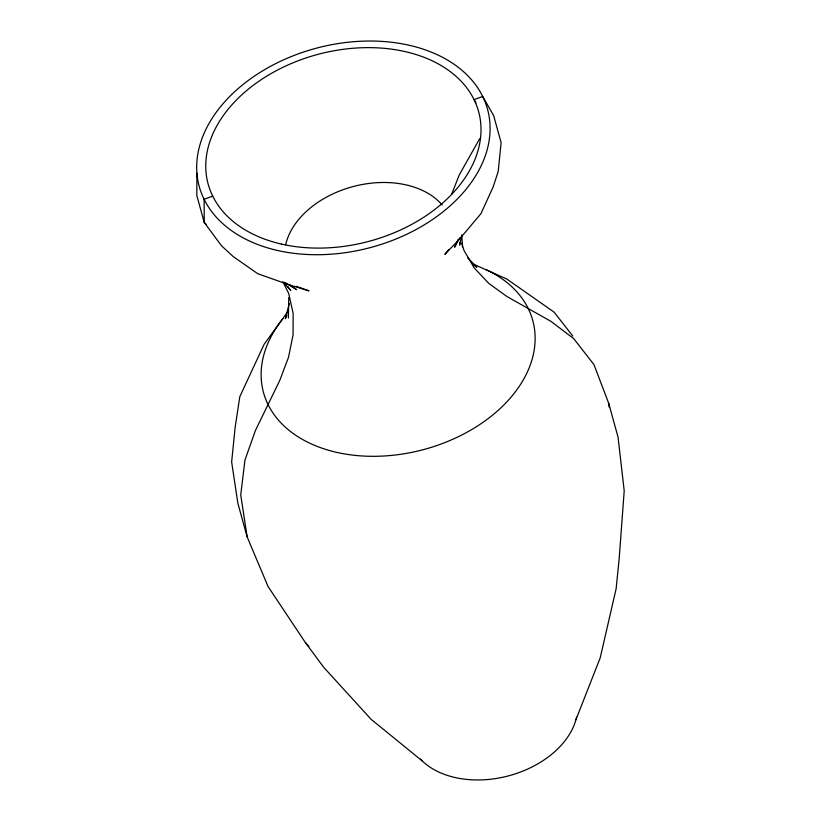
<?xml version="1.0" encoding="UTF-8"?>
<svg xmlns="http://www.w3.org/2000/svg" width="821" height="821" viewBox="0 0 821 821"><rect width="100%" height="100%" fill="white"/><g stroke="black" fill="none" stroke-linecap="round" stroke-linejoin="round"><path stroke-width="1.23" d="M196.927 173.282L196.794 195.46L204.244 222.46L221.557 245.828L233.328 256.665L257.753 273.701L288.664 284.661L309.014 290.86L296.165 286.303M288.407 318.045L288.746 297.52M459.893 242.595L459.637 245.11L461.464 236.633M289.32 303.513L285.339 318.753L286.94 315.254M575.973 719.617L600.223 657.785L616.13 588.729L619.208 558.29L624.206 490.845L618.049 437.172L608.741 403.429L593.952 364.586L573.787 338.714L551.076 321.432L507.06 296.597L488.844 283.45L474.322 268.067L463.978 250.415L461.782 243.17M451.673 194.218L459.308 174.811L479.731 138.646M458.18 239.363L454.588 247.213L459.811 237.731M287.617 311.98L264.146 344.276L239.824 396.646L235.206 426.828L231.645 461.977L237.833 503.14L247.142 536.872L268.087 586.574L305.433 642.638L323.731 667.329L371.154 719.36L422.24 760.944M448.841 249.635L444.879 254.346L459.904 238.624L480.921 213.706L493.216 186.808L498.193 171.466L501.118 142.659L493.667 115.658L482.686 96.468L474.076 99.649L475.903 102.841M212.711 196.096L204.101 199.277L204.244 222.46L206.071 224.215M473.05 264.003L506.834 279.037L554.113 312.165L572.832 336.076M285.492 282.793L296.597 289.68L289.474 284.713M473.861 265.183L476.857 267.266L467.662 257.753M305.433 642.638L308.799 646.394M284.199 283.142L290.737 290.511L287.719 286.437M284.692 282.362L286.201 284.405M282.845 281.675L288.756 293.6L293.148 313.458L293.076 334.958L288.479 357.381L279.756 380.472L255.403 430.543L244.966 460.058L240.738 494.94L247.142 536.872M608.741 403.429L609.182 407.185M461.813 234.796L462.459 246.905M486.063 269.647A139.375 96.468 -14.7 0 1 506.814 401.9A139.375 96.468 -14.7 0 1 319.338 447.229A139.375 96.468 -14.7 0 1 282.835 318.774M285.667 244.761A85.425 59.122 -14.7 0 1 354.456 186.213A85.425 59.122 -14.7 0 1 442.191 205.024M576.599 717.154A86.154 59.635 -14.7 0 1 508.897 775.763A86.154 59.635 -14.7 0 1 420.434 759.127M281.531 244.104A140.001 96.899 -14.7 0 0 480.798 124.033A140.001 96.899 -14.7 0 0 267.841 75.47A140.001 96.899 -14.7 0 0 281.531 244.104M277.457 250.456A149.237 103.292 -14.7 0 0 489.86 122.462A149.237 103.292 -14.7 0 0 262.864 70.698A149.237 103.292 -14.7 0 0 277.457 250.456"/></g></svg>
